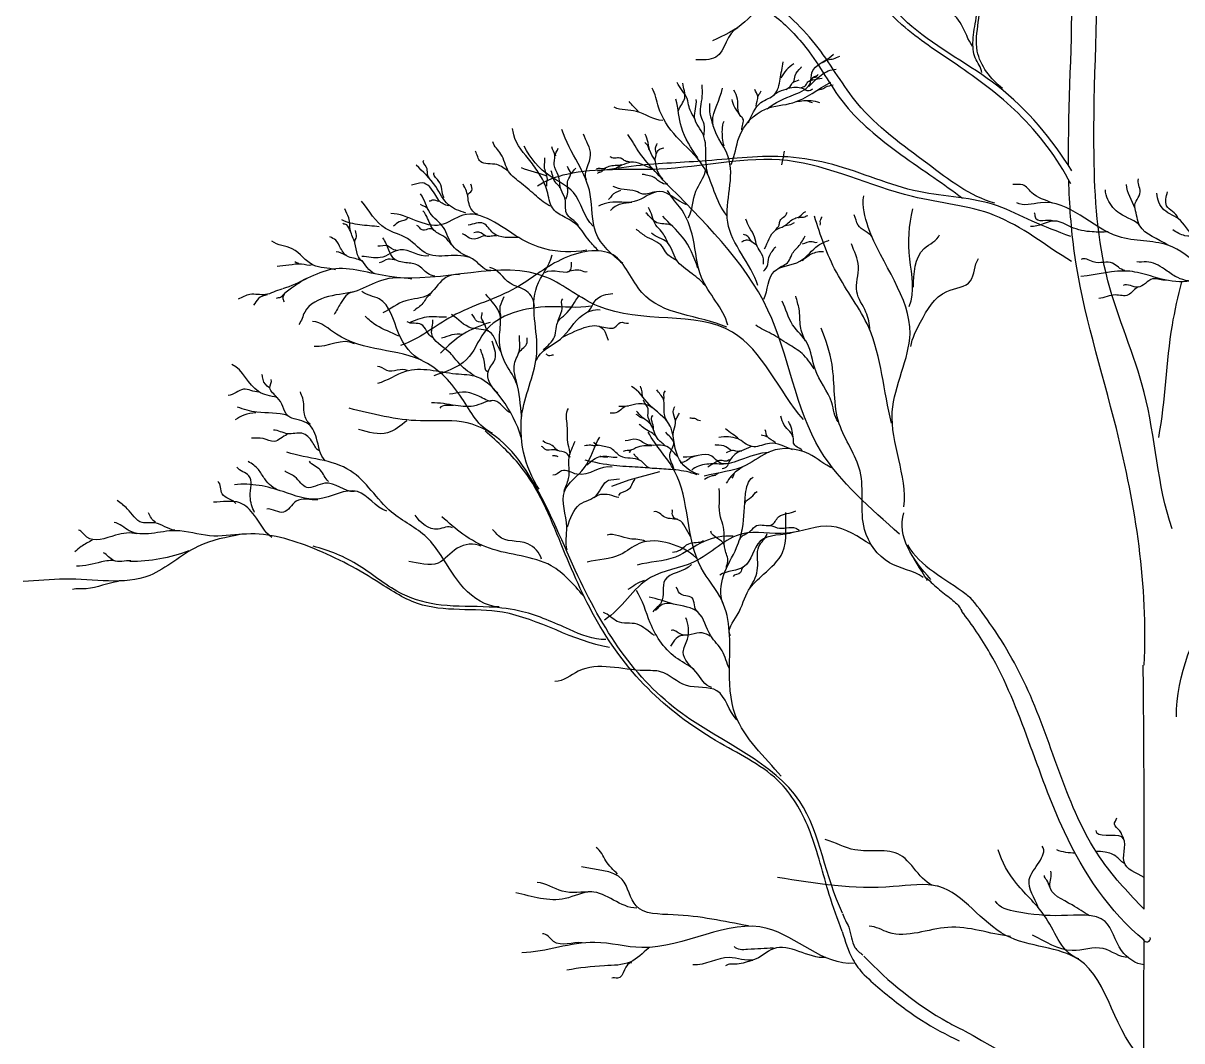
# Model space of a CAD drawing. Header units: millimetres. Extents: x 61831 to 121408, y 302 to 24841.
# Drawn here: x 84254 to 85901, y 16742 to 18189 of the extents above; entities that cross this region are included whole.
import ezdxf

# ---------------------------------------------------------------- set-up
doc = ezdxf.new("R2010")
doc.units = ezdxf.units.MM

# ---------------------------------------------------------------- blocks, each defined once
blk = doc.blocks.new('A$C402D241F')
at = {"color": 72}
for points in [[(1226.7, 4087.5), (1230.6, 4085.4), (1234, 4084.5)], [(979.8, 4027.2), (971.8, 4039.2)], [(963.7, 3996.1), (955.1, 3990.8), (949.2, 3989.6)], [(1193.8, 3909), (1203.6, 3910.9), (1208.8, 3914)], [(1017, 3559.1), (973.6, 3547.2), (948.7, 3538.6)], [(1123.3, 3557.3), (1121.9, 3553.1), (1120, 3550.1)]]:
    blk.add_lwpolyline(points, dxfattribs=at)
for centre, radius, start, end in [((1236.4, 4094.8), 53, 122.3357, 151.9385), ((1161.8, 4079.5), 73.9, 177.3245, 200.4905), ((1111.2, 3556.1), 53, 70.9226, 100.5254), ((263.1, 3677.5), 245.4, 270.105, 290.2556), ((1710, 2895.8), 5.16, 197.6382, 14.2584)]:
    blk.add_arc(centre, radius, start, end, dxfattribs=at)
at = {"color": 46}
for points, knots in [([(1746, 3478.2), (1724.7, 3540.7), (1720.9, 3665.3), (1643.3, 3832.3), (1629, 4054.5), (1651.9, 4348.9), (1609.2, 4621.8), (1570.9, 4824), (1556.8, 4903.5), (1536.9, 4938.1)], [0, 0, 0, 0, 0.0923019, 0.1699368, 0.2535162, 0.3993373, 0.5834003, 0.6340824, 0.690575, 0.690575, 0.690575, 0.690575]), ([(1598.8, 3994.7), (1597.9, 4082.2), (1619.2, 4355.6), (1555.5, 4646.1), (1518.7, 4852.7), (1510.7, 4877.4)], [0.3359215, 0.3359215, 0.3359215, 0.3359215, 0.4583977, 0.7136911, 0.7499667, 0.7499667, 0.7499667, 0.7499667]), ([(1123.5, 4262.2), (1127.1, 4254.7), (1145.5, 4233.1), (1187.5, 4205.6), (1237.7, 4152.1), (1269.8, 4089.8), (1330.8, 4029.8), (1389.9, 3990.3), (1434.6, 3958.6), (1448, 3948.7)], [0, 0, 0, 0, 0.0117125, 0.0387017, 0.0701147, 0.1129525, 0.1354798, 0.1888359, 0.2120952, 0.2120952, 0.2120952, 0.2120952]), ([(1706.4, 3284.1), (1712, 3397), (1681.1, 3596.1), (1608.2, 3820), (1600.1, 3939.5), (1599.2, 3974.4)], [0, 0, 0, 0, 0.1579632, 0.2774984, 0.3264432, 0.3264432, 0.3264432, 0.3264432]), ([(1752.2, 3210.7), (1752.2, 3270.4), (1801, 3385.5), (1924.3, 3528), (1964.9, 3790.2), (2237.2, 3746.9), (2419.4, 3890.3), (2609.5, 3882.5), (2729.4, 3897), (2791, 3902.1)], [0, 0, 0, 0, 0.0833927, 0.1627463, 0.271602, 0.3834397, 0.4705977, 0.5850948, 0.6374995, 0.6374995, 0.6374995, 0.6374995]), ([(1727.1, 3608.1), (1736.8, 3660.8), (1738, 3736.4), (1754.6, 3809.1), (1759.8, 3829.6)], [0, 0, 0, 0, 0.0749171, 0.1044826, 0.1044826, 0.1044826, 0.1044826]), ([(1706.3, 2937.2), (1685.4, 2958.8), (1604.8, 3044.1), (1570.5, 3201.8), (1501.1, 3326.6), (1467.1, 3371.1), (1458.9, 3380.7)], [0.0010354, 0.0010354, 0.0010354, 0.0010354, 0.0429396, 0.1628002, 0.2176836, 0.2414118, 0.2414118, 0.2414118, 0.2414118]), ([(1706.2, 2893.3), (1656.8, 2933.4), (1567.9, 3068.7), (1526.4, 3247.1), (1461.7, 3341.8), (1446.9, 3360.8)], [0.0045673, 0.0045673, 0.0045673, 0.0045673, 0.0935573, 0.2217445, 0.2554939, 0.2554939, 0.2554939, 0.2554939]), ([(1277.2, 2931.3), (1279, 2924.3), (1289.9, 2910.3), (1289.8, 2885), (1302, 2875.3), (1306.4, 2872.1)], [0, 0, 0, 0, 0.01012219, 0.02407821, 0.03147399, 0.03147399, 0.03147399, 0.03147399]), ([(1276.6, 2905.7), (1281.2, 2892.2), (1287.8, 2869.1), (1301.8, 2850.7), (1308, 2843.9)], [0, 0, 0, 0, 0.01990872, 0.03273932, 0.03273932, 0.03273932, 0.03273932]), ([(1698.6, 1915.1), (1700.5, 1978.4), (1706, 2218.6), (1704.9, 2543.8), (1706, 2805.8), (1706.2, 2890.9)], [0.8937102, 0.8937102, 0.8937102, 0.8937102, 0.9822107, 1.2295311, 1.3483951, 1.3483951, 1.3483951, 1.3483951]), ([(1307.5, 2870.5), (1342.7, 2834), (1389.6, 2795.4), (1442.4, 2768.3), (1450.2, 2764.5)], [0, 0, 0, 0, 0.07090618, 0.08302163, 0.08302163, 0.08302163, 0.08302163]), ([(1308.3, 2843.9), (1316.5, 2835.9), (1342.5, 2813.1), (1386.3, 2779.5), (1424.8, 2758.7), (1443.4, 2750.2)], [0, 0, 0, 0, 0.0160255, 0.04837138, 0.07692471, 0.07692471, 0.07692471, 0.07692471]), ([(1451, 2764.4), (1514.4, 2727.5), (1611.1, 2680.6), (1666.4, 2581.2), (1698.8, 2558.2), (1705.4, 2553)], [0, 0, 0, 0, 0.0995077, 0.1425416, 0.1541667, 0.1541667, 0.1541667, 0.1541667])]:
    blk.add_open_spline(points, degree=3, knots=knots, dxfattribs=at)
at = {"color": 72}
for points, start_tangent, end_tangent in [([(1505, 4104.3), (1469, 4157.8), (1470.6, 4239.1), (1430.3, 4303), (1394.2, 4420.6), (1366.8, 4477.2)], (-0.776758, 0.629799), (0.951289, 0.308301)), ([(1475.6, 4127.1), (1466.2, 4147.9), (1463, 4172.9), (1467.4, 4204.6), (1468, 4239.7), (1445.2, 4275.8), (1424.2, 4307), (1414, 4360.5)], (-0.154232, 0.988035), (-0.275733, 0.961234)), ([(1462.3, 4164.9), (1446.5, 4195.1), (1425.9, 4219), (1394.5, 4247.8), (1361, 4297.7), (1330.3, 4311.9)], (-0.609061, 0.793124), (-0.693598, 0.720362)), ([(1238.8, 4247.5), (1171, 4229.7), (1138.5, 4199.1), (1092.3, 4172.4)], (-0.955245, -0.295816), (-0.910261, -0.414036)), ([(1128.6, 4190.8), (1097, 4149), (1068.5, 4145.4)], (-0.925526, -0.378684), (-0.999936, 0.011329)), ([(1170.1, 4075.5), (1208.6, 4095.9), (1231.7, 4112.9), (1233.6, 4126.9), (1264.3, 4153.5)], (0.773039, 0.634358), (0.631365, 0.775486)), ([(1143.4, 4055.7), (1161.3, 4084.6), (1180.6, 4096.2), (1188.7, 4117.9), (1193.1, 4142.2)], (0.435888, 0.900001), (0.212543, 0.977152)), ([(1248.7, 4141.5), (1256.4, 4145.5), (1264.4, 4146.7), (1273.5, 4150.3)], (0.899583, 0.436751), (0.950951, 0.309342)), ([(1207.4, 4113.8), (1209.9, 4123), (1218.1, 4134), (1219.3, 4135.3)], (0.563637, 0.826022), (0.651405, 0.75873)), ([(1229.3, 4107.3), (1246.8, 4123.5), (1268.1, 4131.8)], (0.706321, 0.707891), (0.999503, -0.031522)), ([(1230.1, 4115.4), (1233.9, 4117.6), (1235.5, 4120.3), (1240.2, 4122.6), (1242.9, 4124.2)], (0.8987, 0.438565), (0.808129, 0.589005)), ([(1236.6, 4120.8), (1239, 4120.7), (1241.2, 4121.6)], (0.991804, 0.127771), (0.971245, 0.238084)), ([(1112.9, 3923.9), (1079.3, 3993.8), (1041.3, 4035.8), (1015.6, 4077.9), (1006.4, 4105.1)], (-0.641201, 0.767373), (-0.52074, 0.853715)), ([(1066.9, 4061.7), (1059.1, 4078.2), (1056.4, 4090.1), (1049.3, 4101.7), (1042.1, 4113.2)], (-0.45346, 0.891277), (-0.417959, 0.908466)), ([(1044.2, 4073), (1052.9, 4090.7), (1050.4, 4111.9)], (0.227401, 0.973801), (-0.051839, 0.998655)), ([(1080.1, 4036.2), (1080.4, 4053.9), (1076.2, 4064.7), (1077.9, 4093.4), (1077.5, 4109.5)], (0.08386, 0.996478), (-0.062725, 0.998031)), ([(1156.9, 3824.2), (1114.1, 3914.2), (1114.3, 4008.6), (1092.7, 4057.3), (1106.4, 4104.8)], (-0.296083, 0.955162), (0.163135, 0.986604)), ([(1118.9, 3996.6), (1130.3, 4035.5), (1167.9, 4075.3), (1206.6, 4084.2), (1260.8, 4113.3)], (0.416409, 0.909177), (0.894221, 0.447625)), ([(1179.7, 4094.6), (1202.7, 4107.5), (1206.5, 4112.9), (1215.7, 4116.6)], (0.458682, 0.8886), (0.945241, 0.326373)), ([(1197.3, 4103.3), (1208, 4106.2), (1218.2, 4105.6), (1221.4, 4104.3), (1228.4, 4101.5), (1234.9, 4103.8)], (0.731171, 0.682195), (0.900531, 0.434791)), ([(1218.9, 4106.1), (1224, 4108.1), (1228.2, 4113.8), (1235.1, 4116.8), (1248.4, 4119.3)], (0.910275, 0.414004), (0.986534, 0.163559)), ([(1243.3, 4102.8), (1248.8, 4103.8), (1253.5, 4106.7), (1263.9, 4109.6)], (0.918796, 0.394733), (0.966665, 0.256043)), ([(1071.5, 4006.1), (1048.3, 4049.3), (1040.4, 4089.2)], (-0.580278, 0.814418), (-0.251012, 0.967984)), ([(1085.9, 3981.8), (1082.8, 4007.9), (1079.5, 4037.9), (1067, 4063), (1069.3, 4088.7)], (-0.237591, 0.971365), (-0.146347, 0.989233)), ([(1130.3, 4068.6), (1124, 4077.7), (1120.2, 4088.8)], (-0.492736, 0.870179), (-0.292477, 0.956272)), ([(1134, 4045.6), (1135.7, 4061.5), (1131.8, 4066), (1127.9, 4089.3), (1122.9, 4102)], (-0.016993, 0.999856), (-0.467167, 0.884169)), ([(1154.4, 4079.4), (1156.8, 4093.5), (1152.6, 4102.9)], (0.00319, 0.999995), (-0.343123, 0.93929)), ([(1157.7, 4093.8), (1161.7, 4101.2)], (0.072661, 0.997357), (0.205394, 0.978679)), ([(1021.6, 4058.8), (984.2, 4071.8), (952.5, 4077.8)], (-0.998774, 0.049505), (-0.89305, 0.449957)), ([(987.3, 4071.5), (973.9, 4086.2)], (-0.678131, 0.734941), (-0.57088, 0.821033)), ([(1108.9, 4022.7), (1106.4, 4045.9), (1108.8, 4057.9)], (-0.303481, 0.952837), (0.507391, 0.861716)), ([(930.1, 3873.6), (917, 3888.1), (900.2, 3909.9), (880.4, 3922.4), (864.8, 3934.6), (857.4, 3958.7), (847.5, 3980.6), (834.5, 3999.8), (809.7, 4038.8), (807.7, 4047.5)], (-0.661723, 0.749748), (-0.365373, 0.930861)), ([(965, 3855.8), (926.5, 3899.5), (918.5, 3953.9), (901.2, 3997.9), (878.2, 4046.3)], (-0.797917, 0.602767), (-0.285279, 0.958445)), ([(913.1, 3974.4), (919.1, 4010.2), (908.9, 4039.7)], (-0.420294, 0.907388), (-0.303048, 0.952975)), ([(1021.9, 3976.1), (1013.7, 3988.4), (1011.1, 4000.7), (1004.6, 4012.9), (1000.8, 4027.6), (996.6, 4039.6)], (-0.800625, 0.599166), (-0.441407, 0.897307)), ([(862.5, 3937), (842, 3951.3), (820.7, 3969.4), (802.4, 3986.6), (791.4, 4011.3), (779.9, 4028.5)], (-0.924546, 0.381071), (-0.29557, 0.955321)), ([(922.8, 3908.8), (894.7, 3956.6), (861.5, 3979.6), (824.6, 4022.6)], (-0.756093, 0.654464), (-0.462235, 0.886757)), ([(901.6, 3909.8), (884.6, 3927.4), (882.9, 3947.1), (877.1, 3960.3), (873, 3981.1), (867.2, 3995.7), (868.1, 4009), (863.9, 4021.5)], (-0.550275, 0.834984), (-0.285141, 0.958486)), ([(1358.2, 3470.5), (1246, 3589.8), (1171.3, 3789.3), (1022.4, 3974.2), (980.1, 4026.6)], (-0.737015, 0.675876), (-0.493181, 0.869927)), ([(1002.7, 4017.2), (1000.1, 4023.7), (996.3, 4027.8)], (-0.631076, 0.775721), (-0.484711, 0.874674)), ([(1011.5, 4000.4), (1012.4, 4010.2), (1011.3, 4020), (1013.9, 4026.1)], (-0.618353, 0.7859), (0.43824, 0.898858)), ([(801.6, 3986.9), (785.8, 3996.2), (762.4, 4000.6), (755.2, 4015.4)], (-0.830598, 0.556873), (-0.490536, 0.871421)), ([(856.6, 3965.8), (857.5, 3975.7), (853.4, 3993), (853.7, 4006)], (-0.073136, 0.997322), (-0.263009, 0.964793)), ([(869.5, 4008.9), (872.8, 4019.6)], (-0.658412, 0.752657), (0.024069, 0.99971)), ([(975.5, 3999.9), (968, 4001.4), (963.4, 4004.6), (957.3, 4005.8), (949.2, 4005.9), (946.7, 4007.2)], (-0.976071, 0.217453), (-0.990006, 0.141029)), ([(1012.4, 4011.3), (1016.4, 4017.6), (1023.3, 4020)], (0.31747, 0.948268), (0.966374, 0.257142)), ([(1190.9, 3995.7), (1194.6, 4015.3)], (0.191635, 0.981466), (0.055161, 0.998477)), ([(689.2, 3978), (685.6, 3992.3), (681.6, 4002.4)], (-0.813787, 0.581163), (0.786657, 0.61739)), ([(857.6, 3979.4), (820.7, 3991.7)], (-0.914093, 0.405505), (-0.903123, 0.429383)), ([(884.3, 3947), (886.6, 3956.7), (886.7, 3973.6), (890.8, 3984), (886.3, 3993.8)], (0.16605, 0.986117), (-0.19031, 0.981724)), ([(891.8, 3983.1), (898.2, 3991)], (0.497394, 0.867525), (0.805766, 0.592233)), ([(1006.1, 3990.8), (976.2, 3999.5), (963.1, 3995.6), (945, 3993.4), (938.1, 3990.7), (926.8, 3990)], (-0.957761, 0.287566), (-0.935804, -0.352521)), ([(940.5, 3990.6), (934.5, 3986), (928.7, 3983.7)], (-0.999932, 0.011641), (-0.679195, -0.733958)), ([(710.6, 3949), (702.4, 3973.5), (696.5, 3984.9)], (-0.467617, 0.883931), (0.593275, 0.805)), ([(875.3, 3963), (870, 3969.8), (863.1, 3987.3)], (-0.132686, 0.991158), (-0.351755, 0.936092)), ([(1028.7, 3968.5), (1017.5, 3971.6), (1006.7, 3979.3), (998.1, 3981.2), (992.3, 3982)], (-0.995012, -0.099757), (-0.971071, -0.23879)), ([(1057.6, 3920.4), (1068.7, 3958.4), (1082.2, 3987.7)], (0.539801, 0.841793), (0.152413, 0.988317)), ([(1693, 3935.9), (1700.7, 3957.4), (1698.4, 3975.9)], (-0.131505, 0.991316), (0.41395, 0.910299)), ([(717.2, 3937.8), (703.2, 3945.4), (697.4, 3954.7), (679.6, 3970.3), (664.2, 3967.2)], (-0.995861, 0.090894), (-0.993226, -0.116199)), ([(758.3, 3925.6), (747, 3937.9), (742.4, 3958.6), (737.8, 3968.5)], (-0.986208, 0.165509), (-0.365373, 0.930861)), ([(744.3, 3952.1), (750.1, 3959.4), (748.8, 3968.4)], (0.044026, 0.99903), (-0.297955, 0.95458)), ([(1055.4, 3938.9), (1017.3, 3958), (981, 3943.7), (946.3, 3942.5), (930.2, 3937.3)], (-0.925379, 0.379044), (-0.919479, -0.393138)), ([(961.3, 3959.6), (949.2, 3952.4), (944.7, 3946.8)], (-0.83407, -0.551659), (-0.909248, -0.416255)), ([(1011.3, 3957.1), (993.2, 3954.3), (982.9, 3958.4), (966.7, 3960.7), (951, 3965.1)], (-0.998964, -0.04551), (-0.933471, 0.358653)), ([(1114.3, 3767.7), (1076.9, 3835.7), (1064.8, 3891), (1045.5, 3936.4), (1028.6, 3959.6)], (-0.252253, 0.967661), (-0.392504, 0.91975)), ([(1576.2, 3941.3), (1546.2, 3956.7), (1533.9, 3967.4), (1519.3, 3968.2)], (-0.911441, 0.411432), (-0.982887, 0.184207)), ([(1701.5, 3907.5), (1671.5, 3926.7), (1654.6, 3946.7), (1651.5, 3960.5)], (-0.569384, 0.822072), (0.114675, 0.993403)), ([(1739.8, 3881.8), (1700.1, 3909.4), (1693.3, 3933.9), (1681, 3967.9)], (-0.830069, 0.557661), (-0.034477, 0.999405)), ([(1822.9, 3879.2), (1801.9, 3897), (1781.6, 3893.8), (1758, 3916.7), (1734.5, 3932), (1724.3, 3955.5)], (-0.791589, 0.611054), (-0.041665, 0.999132)), ([(1754.2, 3920.5), (1738.3, 3937.7), (1739.6, 3957.4)], (-0.279827, 0.96005), (0.307945, 0.951404)), ([(777.1, 3845.7), (754.8, 3859.6), (686.8, 3869.4), (658.6, 3891), (627.3, 3905.3), (593.3, 3944.3)], (-0.981258, -0.192699), (-0.634306, 0.773082)), ([(747.9, 3864.2), (722.9, 3880.7), (709.6, 3907), (690.8, 3927.3), (677.1, 3954.5)], (-0.934784, 0.355218), (-0.611487, 0.791255)), ([(688.9, 3931.2), (677.2, 3939.6)], (-0.325266, 0.945623), (-0.834759, 0.550615)), ([(703.1, 3943.9), (695.1, 3945.8), (689.2, 3944.2)], (-0.999547, 0.030084), (-0.999376, 0.035326)), ([(977.7, 3942.4), (961.8, 3940.1), (947.1, 3930.9)], (-0.992785, -0.119908), (-0.635843, -0.771818)), ([(1364.7, 3509.4), (1348.1, 3644.5), (1373.3, 3756), (1314, 3907.1), (1307.4, 3951.7)], (0.114288, 0.993448), (0.140104, 0.990137)), ([(1952.2, 3662.2), (1908.8, 3758.7), (1831.5, 3807), (1739.8, 3881.8), (1669.9, 3893.8), (1558.8, 3942.1), (1525.1, 3942.1)], (-0.351262, 0.936277), (-0.840407, 0.541956)), ([(594.9, 3858.9), (587.6, 3868.1), (583.9, 3884.8), (577.4, 3902.4), (575.1, 3920.4), (569.7, 3933.2)], (-0.947822, 0.318799), (-0.330616, 0.943765)), ([(913.6, 3874.4), (853.9, 3876.4), (816.8, 3892.6), (737.5, 3924.3), (705.5, 3910.4), (634.9, 3926.8)], (-0.983522, -0.180786), (-0.999609, 0.02796)), ([(721, 3882.8), (711.9, 3892.9), (698.4, 3900.9), (687.2, 3919.7), (680.5, 3930.3)], (-0.72397, 0.689832), (-0.739915, 0.672701)), ([(1032.9, 3910.2), (1013.4, 3913.5), (997.6, 3927.8)], (-0.924788, 0.380483), (-0.782834, 0.62223)), ([(1028.9, 3885.2), (1020, 3901.1), (1011.8, 3910.3), (1006.6, 3922.8), (1001.3, 3935.3)], (-0.462157, 0.886798), (-0.49677, 0.867883)), ([(1071.5, 3849.2), (1049.8, 3893.1), (1021.9, 3922.8)], (-0.325934, 0.945392), (-0.642185, 0.76655)), ([(1166.3, 3876.3), (1182.2, 3903), (1194.5, 3909.1), (1209.3, 3919.7), (1216.1, 3922.4), (1224.9, 3929.6)], (0.506435, 0.862278), (0.925742, 0.378156)), ([(1182.5, 3903.7), (1187, 3909.9), (1188.2, 3915.4), (1191.8, 3920.4), (1197.7, 3926.1), (1198.6, 3928.7)], (0.567548, 0.82334), (0.629748, 0.7768)), ([(1214.5, 3920.7), (1222, 3921.4), (1227.8, 3923.7)], (0.725037, 0.68871), (0.997109, -0.07599)), ([(1347, 3628.5), (1314.5, 3764.5), (1268.6, 3843.3), (1237.4, 3922.9)], (-0.248349, 0.968671), (-0.291856, 0.956462)), ([(1245.7, 3910.1), (1245.8, 3917.1), (1248.1, 3922.2)], (0.327402, 0.944885), (0.156007, 0.987756)), ([(1319.5, 3893.3), (1299.5, 3910), (1293.7, 3924.9)], (-0.580411, 0.814324), (-0.475687, 0.879615)), ([(1372.2, 3794.5), (1373.1, 3861.9), (1377.4, 3933.2)], (0.384468, 0.923138), (0.25341, 0.967359)), ([(1577.7, 3916), (1551.6, 3921.3), (1550, 3927.5)], (-0.92103, 0.389492), (-0.920645, 0.3904)), ([(618.4, 3907.7), (590.6, 3910.7), (565.2, 3917.5)], (-0.991174, 0.132565), (-0.909054, 0.416678)), ([(577.7, 3901.7), (572.2, 3910.4), (566.7, 3912.3)], (-0.627486, 0.778628), (-0.866697, 0.498835)), ([(658.5, 3919.6), (646.6, 3914.9), (638.7, 3908.8)], (-0.539537, -0.841962), (-0.887688, -0.460446)), ([(694.2, 3904), (679.4, 3903.3), (671.8, 3909.8)], (-0.737553, 0.675289), (-0.954149, 0.299332)), ([(816.4, 3892.8), (780.5, 3898.8), (766.7, 3912.7), (745.1, 3910.1)], (-0.999939, -0.011037), (-0.979929, -0.199346)), ([(1164.7, 3854.7), (1162.3, 3869.4), (1155.8, 3880.2), (1152.3, 3893.5), (1145.1, 3906.8), (1140, 3918.5)], (0.179295, 0.983795), (-0.286816, 0.957986)), ([(1655.3, 3900.6), (1632.3, 3900.6), (1602.3, 3907.5), (1580, 3916), (1544.6, 3908.3)], (-0.999237, -0.03906), (-0.992802, 0.119764)), ([(612.4, 3840.8), (601.3, 3849.7), (593, 3859.4), (574.7, 3865.1), (563.5, 3877.2), (556.6, 3888.6), (548.1, 3893.7)], (-0.899024, 0.4379), (-0.843707, 0.536804)), ([(583.5, 3884.7), (586, 3893.7), (584.6, 3902.4)], (-0.179406, 0.983775), (-0.068332, 0.997663)), ([(697.7, 3837.6), (687.3, 3841.5), (673.6, 3852.8), (656.3, 3856.7), (638.9, 3862.9), (632, 3874.6), (623.3, 3892.1)], (-0.988798, 0.149262), (-0.624171, 0.781288)), ([(769.8, 3895), (761.3, 3892.6), (746.6, 3891.5), (737, 3897.7)], (-0.960196, 0.279326), (-0.942664, 0.333745)), ([(785.2, 3894.4), (770, 3894.5), (760.2, 3900.2), (753, 3899.2)], (-0.958101, 0.28643), (-0.984421, -0.175827)), ([(1041.9, 3859.7), (1027.4, 3869.7), (1021.1, 3879.4), (996.7, 3894.6), (983.8, 3904.4)], (-0.859877, 0.510501), (-0.776003, 0.630729)), ([(1082.9, 3823.4), (1063.4, 3841.1), (1040.9, 3861.2), (1027.7, 3885.9), (1005.5, 3898.9)], (-0.652732, 0.757589), (-0.720273, 0.693691)), ([(1147.6, 3887), (1140.5, 3888.9), (1133.8, 3886)], (-0.877741, 0.479135), (-0.88327, -0.468864)), ([(1155.8, 3879.6), (1148.5, 3886.2), (1142.6, 3894.2), (1136.5, 3896.8)], (-0.081332, 0.996687), (-0.932656, 0.360766)), ([(1185.3, 3848), (1200.5, 3858.3), (1205.3, 3868.3), (1215.6, 3881.1), (1224.1, 3894.9)], (0.763202, 0.64616), (0.440275, 0.897863)), ([(1378.3, 3821.9), (1393.5, 3877), (1415.3, 3896.5)], (0.019094, 0.999818), (0.365291, 0.930893)), ([(1779.7, 3893.2), (1764.4, 3895.1), (1747.2, 3903.3)], (-0.964794, 0.263007), (-0.842381, 0.538882)), ([(556.1, 3846.8), (524.5, 3853.2), (494.7, 3876.6), (465.7, 3887.4)], (-0.962175, 0.272432), (-0.775967, 0.630774)), ([(689, 3866.4), (648.1, 3875), (619.9, 3863.9), (593.6, 3865.4)], (-0.982519, -0.186163), (-0.999128, -0.041742)), ([(642.3, 3874.7), (630, 3880.7), (616.4, 3880.3)], (-0.988358, -0.152147), (-0.99719, 0.074913)), ([(1113, 3765), (991.9, 3814.3), (951, 3867.7), (876.7, 3860.9), (812.9, 3821), (722, 3780.4), (648.8, 3739.2)], (-0.916749, 0.399465), (-0.952133, -0.305685)), ([(1164.8, 3844.5), (1171, 3854.4), (1173.7, 3867.4), (1178.6, 3874.7), (1182.4, 3879.2)], (0.797206, 0.603708), (0.874231, 0.485511)), ([(1165.4, 3804.7), (1180.4, 3844.6), (1216.7, 3858.8), (1243, 3881.6), (1258.3, 3888.7)], (0.420473, 0.907305), (0.941405, 0.337279)), ([(1220, 3860.1), (1233.2, 3869.2), (1250.3, 3872.5)], (0.809281, 0.587422), (0.991085, -0.133231)), ([(1220.3, 3883.8), (1234, 3886.8), (1241.2, 3885.8)], (0.986629, 0.162985), (0.94963, 0.313374)), ([(1316.1, 3761.1), (1310.7, 3786.6), (1297.5, 3815.5), (1300, 3851.5), (1290.1, 3883.6)], (-0.017584, 0.999845), (-0.332527, 0.943094)), ([(1221.7, 3633.7), (1120.8, 3758), (930, 3794.8), (856.9, 3835.6), (632.8, 3837), (551.7, 3847.4), (480.6, 3819.5)], (-0.655567, 0.755137), (-0.960341, -0.27883)), ([(504, 3855.5), (498.4, 3857.9)], (-0.929618, 0.368525), (-0.649379, 0.760465)), ([(570.8, 3866.8), (557.3, 3872.4)], (-0.84422, 0.535996), (-0.991185, 0.132484)), ([(642.6, 3860.2), (631, 3861.7), (618.1, 3856.6)], (-0.98946, 0.144807), (-0.997766, -0.06681)), ([(846, 3534.6), (821.9, 3644.4), (842.5, 3728.3), (842.7, 3823), (864.5, 3867.8)], (-0.55882, 0.829289), (0.257308, 0.966329)), ([(854.1, 3842.6), (890.9, 3846.9), (891.9, 3857.4)], (0.754402, 0.656412), (0.129295, 0.991606)), ([(1374.4, 3737.5), (1388.3, 3772.1), (1425.9, 3815.9), (1459.5, 3830.8), (1470.9, 3862.7)], (0.162834, 0.986654), (0.617526, 0.78655)), ([(1678.8, 3845.7), (1661.5, 3856), (1633.6, 3857.9), (1616.8, 3861.1)], (-0.990123, 0.140204), (-0.779224, -0.626745)), ([(1780.9, 3830.4), (1750.6, 3837.3), (1735.2, 3847.6), (1709.6, 3857.9), (1696, 3857.9)], (-0.995446, -0.095329), (-0.972674, 0.232176)), ([(523, 3853.6), (507.9, 3854.7), (490, 3853), (473, 3851.3)], (-0.933907, -0.357516), (-0.986288, -0.165036)), ([(732.7, 3839.3), (710.7, 3833.9), (688, 3810.7), (656, 3802.6), (623.3, 3785.3)], (-0.975307, 0.220854), (-0.894973, -0.446121)), ([(839.1, 3794.5), (827.8, 3816.4), (804.5, 3827.4), (775.5, 3849.8)], (0.014017, 0.999902), (-0.986972, 0.160891)), ([(884.9, 3843.2), (904.7, 3846), (913.9, 3844.4)], (0.926619, 0.376002), (0.899723, 0.436461)), ([(1827.1, 3809.8), (1795.7, 3828), (1756.8, 3829.6), (1715.5, 3837.9), (1685.8, 3844.5), (1616.4, 3837.1)], (-0.984441, 0.175714), (-0.997202, -0.074758)), ([(515.1, 3834.3), (493.7, 3820.3), (481.5, 3807.6), (483.1, 3801.3)], (-0.906944, -0.421251), (0.683503, -0.729948)), ([(664.8, 3833.2), (621.6, 3831.6), (586.9, 3816.9), (546.4, 3808.6), (512.4, 3786.5), (503.9, 3769)], (-0.98009, 0.198556), (-0.658337, -0.752723)), ([(1738, 3831.8), (1718.4, 3833.6), (1697.4, 3822), (1676.5, 3824.3)], (-0.996481, -0.083825), (-0.868962, -0.494878)), ([(479.8, 3819), (456.4, 3811.3), (434.5, 3811.5), (417.7, 3804.9)], (-0.976422, -0.21587), (-0.919081, -0.39407)), ([(458.8, 3811.2), (446.6, 3805.6), (439.6, 3796.3)], (-0.947385, -0.320096), (-0.649706, -0.760186)), ([(483.8, 3812.7), (478, 3807.2), (471.7, 3805.6)], (-0.94155, -0.336874), (-0.783965, -0.620805)), ([(581.2, 3814.7), (563.4, 3798.9), (554.2, 3783.3)], (-0.999724, -0.023511), (-0.557647, -0.830078)), ([(679.6, 3717.5), (645.8, 3756.7), (618.2, 3805.4), (593.5, 3815.6)], (-0.910764, 0.412927), (-0.788011, 0.615661)), ([(691.2, 3810.9), (680.5, 3799), (667.1, 3788.2)], (-0.96889, -0.247494), (-0.81058, -0.585627)), ([(821.1, 3637.8), (812.9, 3687.5), (797.1, 3715.5), (789.6, 3754.3), (790.2, 3781.9), (770, 3811.9)], (-0.160988, 0.986956), (-0.639702, 0.768623)), ([(791.5, 3777.9), (790.6, 3795), (796.2, 3808.6)], (-0.022162, 0.999754), (0.358076, 0.933693)), ([(852, 3732.5), (867.6, 3751.1), (873.4, 3773.9), (882.8, 3782.9), (903.2, 3810.6)], (0.670073, 0.742295), (0.62362, 0.781728)), ([(913.1, 3786.1), (922.5, 3798.3), (937.3, 3810.4), (950.5, 3812.7)], (0.976114, 0.217258), (0.993631, 0.112687)), ([(1224.8, 3745.7), (1217.6, 3766.1), (1215.5, 3791.1), (1211, 3809.1)], (-0.525563, 0.850754), (-0.206881, 0.978366)), ([(1698.8, 3822.4), (1683.5, 3810.8), (1665.3, 3810.8), (1641.9, 3805.7)], (-0.966733, -0.255786), (-0.989853, -0.142097)), ([(919.6, 3794.8), (861.1, 3794), (767.5, 3757.3), (742.7, 3719), (696.2, 3695.9)], (-0.986833, -0.16174), (-0.939446, -0.342698)), ([(842.3, 3718), (876, 3748.1), (907.7, 3782.3), (932.6, 3789.9)], (0.307432, 0.95157), (0.990888, -0.134686)), ([(872.6, 3773.2), (878.5, 3794.1), (879.4, 3805.3)], (0.166504, 0.986041), (0.831222, 0.55594)), ([(1271, 3630.2), (1261.9, 3657.6), (1238.2, 3705.1), (1227.1, 3742.1), (1206.4, 3768.4), (1191.5, 3802.1)], (-0.561478, 0.827491), (-0.448423, 0.893821)), ([(646.2, 3752.4), (614.3, 3767.6), (598.5, 3780.5)], (-0.888343, 0.45918), (-0.70417, 0.710031)), ([(714.3, 3779.3), (685.7, 3779.2), (660.4, 3770.9)], (-0.998793, -0.049113), (-0.923557, -0.383461)), ([(753.4, 3696.4), (730.6, 3715.1), (717.7, 3729.6), (693.1, 3755.5), (694.6, 3775.7)], (-0.86723, 0.497908), (-0.080919, 0.996721)), ([(791.6, 3730), (775.2, 3758.6), (749.8, 3763.8), (721.4, 3782.9)], (-0.587064, 0.80954), (-0.826075, 0.56356)), ([(773.9, 3759.3), (767, 3770.6), (757.2, 3773.5), (750.3, 3783.5)], (-0.915797, 0.401642), (-0.740629, 0.671915)), ([(767.1, 3771.9), (763.9, 3777.9), (764.8, 3785.8)], (-0.313563, 0.949568), (-0.277882, 0.960615)), ([(779.7, 3614.1), (735.8, 3664.3), (683.3, 3715.5), (557.5, 3755.1), (523.3, 3773.2)], (-0.920867, 0.389878), (-0.9988, 0.048967)), ([(694, 3750.4), (678.2, 3769), (658.1, 3772.6)], (-0.912267, 0.409597), (-0.853628, 0.520883)), ([(932.2, 3765.3), (953.2, 3764.8), (961.2, 3771.7), (973, 3770.8)], (0.989129, 0.147052), (0.985174, 0.171559)), ([(1237, 3705.7), (1219.8, 3727.4), (1199.9, 3741.1), (1176, 3755.8), (1154, 3767.8)], (-0.545041, 0.83841), (-0.809424, 0.587224)), ([(1392, 3409.2), (1344.1, 3430), (1308.8, 3477.2), (1302.3, 3560), (1272.7, 3627.6), (1262.4, 3712), (1246.7, 3763.8)], (-0.815072, 0.57936), (-0.391577, 0.920145)), ([(583.2, 3741.4), (525.7, 3737.5)], (-0.87679, 0.480873), (-0.995673, 0.092928)), ([(736.7, 3754.7), (707, 3749.4)], (-0.977162, 0.212494), (-0.957589, -0.288137)), ([(787.1, 3671), (773.8, 3702.9), (783.3, 3719.9), (778.9, 3745.3)], (-0.786209, 0.617961), (-0.266928, 0.963717)), ([(814.8, 3684.2), (810.8, 3712.5), (817.9, 3733.3), (817.7, 3753)], (-0.280972, 0.959716), (0.024645, 0.999696)), ([(816.5, 3727.8), (828, 3741), (828.8, 3750.1)], (0.378028, 0.925794), (-0.105797, 0.994388)), ([(772.7, 3700.9), (768, 3715.2), (762.4, 3733.6)], (-0.890138, 0.455691), (-0.315039, 0.949079)), ([(866.1, 3725.4), (859.7, 3724.2), (855.9, 3726.5)], (-0.947543, 0.319627), (-0.947374, 0.320129)), ([(472.8, 3665.3), (446.6, 3673.5), (408.8, 3711.8)], (-0.982042, 0.188663), (-0.922894, 0.385054)), ([(820.2, 3608.3), (792.8, 3662.8), (757.7, 3694.1), (727.4, 3698.4), (655.7, 3702), (615.8, 3685.1)], (-0.274769, 0.96151), (-0.975885, -0.218286)), ([(658.8, 3703.2), (629, 3703.5), (616, 3708.9)], (-0.888079, 0.459691), (-0.994205, -0.107502)), ([(462.3, 3678.9), (453.1, 3690.5), (451.5, 3697.7)], (-0.872767, 0.488137), (-0.526041, 0.850459)), ([(446.9, 3672.6), (425.3, 3676.7), (403.7, 3667.9)], (-0.999894, 0.014548), (-0.997385, -0.072271)), ([(472.7, 3665), (463, 3678.9), (464.5, 3690.8)], (-0.520268, 0.854003), (-0.420739, 0.907182)), ([(1073.3, 3555.6), (1043.1, 3581.1), (1031.1, 3626.2), (1002.4, 3655), (977.1, 3680.8)], (-0.974929, 0.222517), (-0.874521, 0.484988)), ([(993.3, 3666.1), (992.4, 3672.9), (989.8, 3681)], (-0.550071, 0.835118), (-0.303321, 0.952889)), ([(1032.2, 3624.4), (1023.9, 3641), (1022.5, 3662.7), (1013.3, 3676)], (-0.537159, 0.843481), (-0.475633, 0.879644)), ([(541.7, 3575), (529.1, 3607.4), (515, 3629.1), (488.5, 3639.1), (473.1, 3664.8)], (-0.715667, 0.698442), (-0.80809, 0.589059)), ([(520, 3626.9), (512, 3641.4), (509.6, 3664.1), (506.3, 3673.1)], (-0.770822, 0.637051), (-0.197465, 0.98031)), ([(803.7, 3643.5), (782.9, 3660.2), (756.4, 3653.8), (727, 3653.5), (692.7, 3657.4)], (-0.829876, 0.557948), (-0.999537, -0.03044)), ([(777.8, 3659.3), (757.7, 3667.9), (736.6, 3672.5), (718.3, 3669.9)], (-0.984322, 0.176381), (-0.999044, -0.043709)), ([(1004.8, 3626.4), (1000.6, 3640), (1000.8, 3649.1), (994.1, 3661)], (-0.359031, 0.933325), (-0.251279, 0.967915)), ([(1023.4, 3661.5), (1025.5, 3674.6)], (0.165394, 0.986228), (0.870607, 0.491979)), ([(443, 3643.1), (425.7, 3640), (413.6, 3633.2)], (-0.997231, -0.074363), (-0.863935, -0.503603)), ([(488.3, 3639.3), (444.5, 3644.2), (416.7, 3651.5)], (-0.94939, 0.314099), (-0.923413, 0.383808)), ([(724, 3653.6), (704.7, 3650)], (-0.993417, -0.114551), (-0.496451, -0.868065)), ([(890, 3584.3), (887, 3598.1), (885.8, 3624.8), (887.6, 3649.4)], (-0.030446, 0.999536), (0.573131, 0.819464)), ([(973, 3652.9), (955.1, 3643.3), (946.8, 3642.6)], (-0.988206, 0.153132), (-0.983845, -0.179022)), ([(1006.6, 3650.4), (987.2, 3656.1), (971.7, 3652.8), (959.2, 3652.1)], (-0.810329, 0.585975), (-0.999859, -0.016767)), ([(1024.9, 3596.1), (1014, 3606.6), (1004.7, 3626.4), (991.8, 3637.3), (984.3, 3645.8)], (-0.586929, 0.809638), (-0.64064, 0.767842)), ([(1036.7, 3607.6), (1037.3, 3618.5), (1039.6, 3632.1), (1036.4, 3644.9), (1038.9, 3652.2)], (-0.129621, 0.991564), (0.453651, 0.89118)), ([(1040, 3632.1), (1042.6, 3637.6), (1045.3, 3642.8)], (0.188598, 0.982054), (0.44921, 0.893426)), ([(994.3, 3635.1), (988.7, 3637.3), (983.8, 3640.6)], (-0.785991, 0.618238), (-0.996477, -0.083864)), ([(1012.2, 3609.4), (1005.5, 3615.1), (996.1, 3620.3), (988.3, 3626.5)], (-0.578352, 0.815787), (-0.842685, 0.538407)), ([(1008.6, 3618.4), (1008.5, 3623.5), (1005.8, 3633.1), (1008.2, 3639.5)], (-0.067951, 0.997689), (0.996473, -0.083913)), ([(1075.3, 3631.9), (1071, 3632.7), (1068.6, 3634.6), (1063.4, 3635.2), (1060.3, 3635.8)], (-0.994533, 0.104424), (-0.960933, 0.27678)), ([(1219.8, 3589.6), (1207.7, 3600.2), (1207.5, 3606.2), (1194.5, 3625.8), (1189.5, 3638.6)], (-0.667669, 0.744458), (-0.258997, 0.965878)), ([(1206.9, 3609.1), (1205.2, 3620), (1200.5, 3630.8)], (-0.230738, 0.973016), (-0.436091, 0.899902)), ([(487.5, 3612.3), (468.8, 3602.6), (453.4, 3606.6), (436.8, 3607)], (-0.936062, -0.351835), (-0.998851, 0.047921)), ([(533.4, 3589.1), (523.5, 3601.3), (508.4, 3614.1), (488.1, 3613.4), (468, 3618.7)], (-0.922673, 0.385583), (-0.999787, -0.020623)), ([(1190.1, 3126.2), (1125.2, 3212.9), (1116.7, 3285.3), (1106, 3375.7), (1076.3, 3422.9), (1038.4, 3560.4), (1001, 3615.5)], (-0.64331, 0.765606), (-0.474471, 0.880271)), ([(1038.1, 3561.1), (1031.8, 3583.5), (1037.2, 3601.2), (1025.9, 3615.7)], (-0.165289, 0.986245), (-0.57372, 0.819052)), ([(1206, 3590.7), (1173.3, 3599.7), (1151.2, 3595), (1130.5, 3605.5), (1110.8, 3620.3)], (-0.93171, 0.363204), (-0.820476, 0.571681)), ([(1169.5, 3608.9), (1161.6, 3611.6)], (-0.731686, 0.681642), (-0.816275, 0.577663)), ([(1181.8, 3600.5), (1170.4, 3609.2), (1167.2, 3619)], (-0.682558, 0.730831), (-0.387416, 0.921905)), ([(872.8, 3589.1), (867, 3590.7), (853.9, 3591.5), (849.1, 3595.2)], (-0.970224, 0.242211), (-0.999826, 0.018674)), ([(890.5, 3580.1), (884.7, 3585.8), (871.6, 3590), (864.5, 3596.9), (851.1, 3603.3)], (-0.983969, 0.178338), (-0.66446, 0.747323)), ([(885.5, 3448.3), (885.1, 3480.6), (881.8, 3531.4), (910.3, 3565.3), (932.1, 3608.6)], (-0.267422, 0.963579), (0.549291, 0.835631)), ([(881.5, 3531.2), (887.8, 3549.9), (888.6, 3579.8), (896.9, 3603)], (0.177683, 0.984088), (0.339932, 0.94045)), ([(930.2, 3596.9), (924.6, 3596.2), (919.4, 3597.2), (910.2, 3596.2)], (-0.995376, 0.096054), (-0.996477, -0.083864)), ([(1003.5, 3564.5), (989.4, 3575.6), (961.5, 3581.5), (948.7, 3592.3), (931.5, 3596.7), (923.4, 3601.5)], (-0.952025, 0.30602), (-0.451108, 0.892469)), ([(1006.2, 3596.4), (983.5, 3593.3), (977.4, 3590.4), (965.1, 3588.4)], (-0.999453, 0.033075), (-0.906186, -0.422878)), ([(1042.4, 3581.3), (1024.8, 3596.2), (998.8, 3598.3), (984.5, 3605.5), (968.1, 3603.5)], (-0.677819, 0.735228), (-0.999951, 0.009883)), ([(1264.1, 3564), (1229.3, 3584.8), (1174.8, 3588.4), (1140.3, 3568.6), (1080.7, 3553)], (-0.923674, 0.38318), (-0.959954, -0.280159)), ([(1119.6, 3589.7), (1111.5, 3594.8), (1098, 3597.3), (1096.2, 3597.5)], (-0.975029, 0.222079), (-0.993589, 0.113052)), ([(1152.9, 3594.6), (1127.3, 3588.3), (1120.8, 3589.7), (1111.6, 3586.1)], (-0.940663, 0.339342), (-0.914873, -0.403742)), ([(788.9, 3367.4), (738.9, 3394), (706.6, 3440.2), (685.9, 3466.1), (636, 3502), (577.4, 3560.8), (487.2, 3587.1)], (-0.999989, 0.004646), (-0.954421, 0.298462)), ([(913.7, 3569.4), (933.5, 3581.3), (956.9, 3580.1)], (0.751799, 0.659392), (0.99848, 0.055112)), ([(943.4, 3580), (937.8, 3580.3), (932.2, 3581.2)], (-0.987025, 0.160565), (-0.979912, 0.19943)), ([(976.9, 3590.2), (973.5, 3586.8)], (-0.999999, -0.001336), (-0.999349, 0.036067)), ([(987.5, 3576.6), (985.8, 3579), (981.8, 3582.6), (980.5, 3584.6)], (-0.905555, 0.424228), (-0.917287, 0.398228)), ([(1070.5, 3581.9), (1062.1, 3579.6), (1055.4, 3575.1), (1046.3, 3571.5)], (-0.956486, -0.291777), (-0.907473, -0.42011)), ([(1173, 3587), (1130.9, 3575.8), (1102.3, 3572.5), (1091.5, 3581.5), (1050.9, 3580.2)], (-0.998147, -0.060851), (-0.990297, 0.138966)), ([(1116.4, 3576.3), (1111.3, 3574.3), (1104.3, 3575.6), (1097.2, 3573.1), (1085.8, 3565.8)], (-0.948851, -0.315723), (-0.83439, -0.551174)), ([(1134.1, 3588.9), (1124.3, 3583.8), (1117.3, 3576.4), (1115.7, 3573.3), (1112.5, 3566.5), (1106.2, 3563.6)], (-0.999996, 0.002693), (-0.955849, -0.293859)), ([(441, 3501.4), (434.9, 3524.3), (433, 3553.7), (415.9, 3566.1)], (-0.377973, 0.925817), (-0.533745, 0.845646)), ([(476.5, 3532.6), (455.5, 3549.1), (446.5, 3562.7), (432.1, 3573.8)], (-0.93779, 0.347202), (-0.867443, 0.497536)), ([(583.3, 3531.3), (540.9, 3543), (515.4, 3537), (498.4, 3552.1), (483.9, 3560.5)], (-0.995727, -0.092346), (-0.839218, 0.543795)), ([(546.3, 3545.6), (534.6, 3561.9), (519, 3574.3)], (-0.808662, 0.588273), (-0.513902, 0.857849)), ([(949.8, 3565.8), (899.6, 3555.8), (877.7, 3560.6), (865.1, 3554.6)], (-0.962729, 0.270467), (-0.983269, 0.182159)), ([(1070.6, 3555), (1040, 3561.9), (1013.3, 3563.8), (986.6, 3565.7), (952.2, 3568.1), (911.4, 3575.8)], (-0.925186, 0.379513), (-0.974275, 0.225363)), ([(1107.9, 3570.1), (1084.1, 3570), (1062.8, 3561.7)], (-0.999261, 0.038432), (-0.711199, -0.702991)), ([(414.6, 3514.1), (395, 3527.9), (388.7, 3545.4)], (-0.52207, 0.852903), (-0.865474, 0.500955)), ([(629.4, 3503.5), (587.3, 3531.2), (531, 3520.6), (481.8, 3531.1), (412.7, 3540.8)], (-0.963154, 0.268952), (-0.99211, -0.125372)), ([(886.1, 3481), (903.8, 3513.1), (927.6, 3526.2), (944.4, 3547.2), (960, 3549.4)], (0.317309, 0.948322), (0.952462, 0.304657)), ([(981.7, 3548.7), (971.5, 3533.1), (958.9, 3525.5)], (-0.599441, -0.800419), (-0.236984, -0.971513)), ([(1100.7, 3557.3), (1096, 3554.3), (1090.6, 3553.2), (1081, 3548.2)], (-0.941988, -0.335646), (-0.882737, -0.469868)), ([(1107.2, 3372.3), (1108.2, 3411.7), (1126.7, 3451.7), (1135, 3478.8), (1139.5, 3527.9), (1150, 3551.6)], (-0.398397, 0.917213), (0.855814, 0.517283)), ([(924.2, 3522.3), (945.2, 3527), (959.4, 3523.4)], (0.642245, 0.766499), (0.999696, -0.024645)), ([(1112.2, 3422.8), (1114.1, 3431.7), (1110.2, 3448.7), (1108, 3480.7), (1103.7, 3495), (1102, 3535.6)], (0.015427, 0.999881), (-0.104707, 0.994503)), ([(1138.9, 3514.9), (1147.5, 3523.1), (1156, 3531.2)], (0.060796, 0.99815), (0.940918, 0.338634)), ([(327.8, 3476.5), (299.4, 3486.7), (281.2, 3487.2), (260, 3506.8), (245.5, 3518.4)], (-0.998824, 0.04848), (-0.832764, 0.553629)), ([(465.5, 3466.1), (440.9, 3497.4), (420, 3515.3), (382.7, 3516.2)], (-0.810479, 0.585767), (-0.999696, 0.024645)), ([(531, 3519.3), (500.2, 3517.4), (482.4, 3501.8), (458.5, 3506.4)], (-0.999741, -0.022747), (-0.992208, -0.124596)), ([(300.3, 3487.6), (290.2, 3500.8)], (-0.886062, 0.463566), (-0.448442, 0.893812)), ([(722.4, 3479.8), (702.1, 3477.8), (669.7, 3497.6)], (-0.84452, 0.535524), (-0.551066, 0.834462)), ([(1061.1, 3467.4), (1044.4, 3490.6), (1024.7, 3494.8), (1008.9, 3502.6)], (-0.553274, 0.832999), (-0.971756, -0.235987)), ([(1042.6, 3491.9), (1035.3, 3498.3), (1034.8, 3505.1)], (-0.894983, -0.4461), (-0.59281, 0.805342)), ([(1118.2, 3326.2), (1127.6, 3355.4), (1143.8, 3391.1), (1165.1, 3413.6), (1192.1, 3444.6), (1196.8, 3501.3)], (-0.584473, 0.811413), (0.055284, 0.998471)), ([(1131.3, 3463.2), (1146.4, 3475.2), (1155.2, 3482.9), (1176.3, 3483.7), (1186.4, 3495.1), (1210.7, 3503.8)], (0.290628, 0.956836), (0.865974, 0.50009)), ([(424.8, 3470.5), (377.1, 3468.3), (328.7, 3475.6), (262.7, 3475.5), (241.3, 3487.3)], (-0.999509, -0.031328), (-0.989609, 0.143786)), ([(849.3, 3434.9), (829.6, 3456.9), (788, 3468.1), (779.4, 3477.1)], (-0.292417, 0.956291), (-0.837109, 0.547036)), ([(1317.7, 3455.7), (1261.6, 3481.7), (1197.9, 3471.9), (1134.9, 3471.1), (1065.5, 3430.8), (1004.3, 3409), (938.6, 3348.3)], (-0.843348, 0.537368), (-0.841192, -0.540737)), ([(1172.6, 3483.1), (1184.2, 3479.8), (1210.7, 3479.1), (1215.6, 3476.5)], (0.980564, 0.1962), (0.916222, -0.40067)), ([(422.6, 3470.4), (360.5, 3453.2), (291.9, 3412), (171.4, 3406.7), (112, 3403.3)], (-0.98217, -0.187993), (-0.999222, -0.039434)), ([(273.8, 3470.9), (243.4, 3469), (202.6, 3466.6), (190.6, 3476.4)], (-0.956663, 0.291198), (-0.972365, 0.233467)), ([(946.1, 3309.6), (793.6, 3359.5), (672.9, 3372), (614.1, 3404.2), (519.2, 3452.6), (423.6, 3470.4)], (-0.987815, 0.155633), (-0.994971, -0.100168)), ([(1069.5, 3436.7), (1031.7, 3457.3), (988, 3457.3), (961.4, 3441.5), (914.1, 3430.7)], (-0.727234, 0.686389), (-0.965865, -0.259045)), ([(996.8, 3460.3), (975, 3464.1), (942.4, 3469.3)], (-0.873395, 0.487012), (-0.965929, -0.258807)), ([(1121.7, 3467.8), (1080.4, 3460.2), (1039.8, 3438.1), (985.2, 3426.5)], (-0.999346, 0.036149), (-0.959091, -0.283096)), ([(1079.6, 3461), (1058.1, 3456.5), (1046.8, 3448.1), (1035.5, 3444.7)], (-0.836393, -0.54813), (-0.996792, -0.080037)), ([(1108.8, 3455.5), (1099.5, 3464.7), (1089.8, 3474.9)], (-0.250044, 0.968234), (-0.249608, 0.968347)), ([(1208.2, 3473.4), (1160.2, 3460.7), (1137.4, 3424.7), (1102.8, 3412.4)], (-0.948852, -0.315722), (-0.822309, -0.569041)), ([(1146.1, 3395.4), (1156.6, 3422.5), (1158.5, 3453.1), (1169.9, 3471.4)], (0.540444, 0.84138), (0.239214, 0.970967)), ([(940.6, 3320.7), (888.9, 3335), (822.3, 3360.4), (774.8, 3367), (706.6, 3369.8), (651.7, 3385.2), (589.7, 3425.8), (524.3, 3453.4)], (-0.999596, -0.028416), (-0.972827, 0.231532)), ([(763.6, 3453.5), (729.3, 3450.5), (702.2, 3429.6), (660.4, 3431.9)], (-0.901453, 0.432878), (-0.982049, 0.188625)), ([(243.3, 3432.3), (223.3, 3431.1), (187.6, 3425.1)], (-0.968434, 0.249272), (-0.998715, 0.050685)), ([(265, 3432.7), (240.7, 3433.3), (226.2, 3444.1)], (-0.999243, 0.038911), (-0.878249, 0.478203)), ([(1062.5, 3427.3), (1024.4, 3405), (1019.5, 3373.5), (1007.5, 3360.2)], (-0.639007, -0.769201), (-0.607563, -0.794271)), ([(1135.9, 3423.4), (1132.1, 3415.9), (1121.6, 3410.3)], (-0.926456, -0.376404), (-0.297839, -0.954616)), ([(247.7, 3403.2), (201.7, 3393.1), (182.1, 3392.1)], (-0.995913, -0.090315), (-0.968851, -0.247644)), ([(995.1, 3404.5), (971.8, 3391.7)], (-0.972948, -0.231023), (-0.864243, -0.503075)), ([(1070.9, 3360.6), (1063.3, 3379.9), (1045.5, 3386.6), (1040.8, 3395.4)], (-0.818967, 0.573841), (-0.704876, 0.70933)), ([(1396.6, 3408.3), (1415.1, 3391.6), (1434.2, 3376.5), (1446.8, 3361)], (0.766351, -0.642422), (0.359897, -0.932992)), ([(1091.2, 3252.5), (1068.7, 3274.9), (1043, 3293.1), (1003.8, 3344.3), (984.1, 3390.7)], (-0.978775, 0.204939), (-0.557291, 0.830317)), ([(1116.5, 3279), (1106, 3304.7), (1089.9, 3326.1), (1072.1, 3359.3), (1037.1, 3371.3), (1002.1, 3380.8)], (-0.44685, 0.894609), (-0.992144, 0.125102)), ([(1034.6, 3371.4), (1021, 3370.5), (1011.5, 3362)], (-0.964645, 0.263553), (-0.582837, -0.812589)), ([(1009.9, 3326.7), (985.1, 3342.6), (956.8, 3346.5), (937.4, 3359)], (-0.882076, 0.471108), (-0.967351, 0.25344)), ([(1068.7, 3274.9), (1050.9, 3302.7), (1056.8, 3321.1), (1054.3, 3351.8)], (-0.706425, 0.707788), (-0.394813, 0.918762)), ([(1089.2, 3325.5), (1077.6, 3330.1), (1047.2, 3328.4), (1033.7, 3333.6)], (-0.811034, 0.584999), (-0.925921, -0.377717)), ([(1050.9, 3326.4), (1040.8, 3322.3), (1032.5, 3311.4)], (-0.984092, 0.17766), (-0.669369, -0.74293)), ([(1127.2, 3206.7), (1098.7, 3247.9), (1055.2, 3255.5), (1018.5, 3275), (995.5, 3276.6), (901.5, 3275.7), (868.3, 3261.2)], (-0.709002, 0.705207), (-0.999904, 0.013869)), ([(1677.2, 3037.6), (1671.7, 3048.6), (1664, 3058.1), (1667.3, 3067.3)], (-0.538477, 0.84264), (0.210367, 0.977622)), ([(1413.2, 2969.8), (1359.3, 3014.3), (1295, 3021.6), (1252.8, 3036.3)], (-0.998528, 0.054236), (-0.961889, 0.273439)), ([(957.5, 2987), (940.7, 3005.9), (927.1, 3024.8)], (-0.697518, 0.716568), (-0.855064, 0.518523)), ([(1613.4, 2866.6), (1566.9, 2924.3), (1524.7, 2973.9), (1498.9, 3021.6)], (-0.952464, 0.30465), (-0.255974, 0.966684)), ([(1555.5, 2939.7), (1543, 2979.4), (1561.4, 3027.1)], (-0.281011, 0.959705), (-0.543387, 0.839483)), ([(1143.4, 2913.5), (1036.3, 2929.3), (983.8, 2941.9), (963.8, 2979.6), (906.1, 2997.5)], (-0.984615, 0.174737), (-0.967218, 0.253947)), ([(1572.4, 2968.4), (1568, 2978.5), (1564.5, 2985.1)], (-0.572336, 0.820019), (0.274972, 0.961452)), ([(1628.7, 2928), (1603.9, 2943.2), (1572.1, 2970.8), (1573.5, 2991.5)], (-0.884348, 0.466828), (-0.290388, 0.956909)), ([(920.8, 2961.8), (878.8, 2962.8), (843.1, 2975.4)], (-0.9998, 0.019991), (-0.996767, 0.080346)), ([(984.8, 2938.7), (919.7, 2961.8), (883, 2952.4), (812.6, 2960.7)], (-1, 0), (-0.973337, 0.229381)), ([(1294.1, 2860.3), (1170.3, 2909.9), (992, 2882.6), (925.1, 2890), (821.1, 2875.2)], (-0.996688, -0.081321), (-0.999688, -0.02498)), ([(907.1, 2889.4), (866.2, 2891.5), (850.4, 2902)], (-0.99097, 0.134085), (-0.983468, -0.181083)), ([(1516, 2898.5), (1427.3, 2911.4), (1342.8, 2904.1), (1315.2, 2913.3)], (-0.993757, 0.111564), (-0.997633, 0.068768)), ([(1683.9, 2868.7), (1648.1, 2881.1), (1603.9, 2878.4), (1547.3, 2900.4)], (-0.998904, -0.046804), (-0.901604, 0.432563)), ([(1253.6, 2868.4), (1179.1, 2881), (1150.7, 2865.2), (1116.1, 2868.4), (1064.6, 2857.9)], (-0.996584, -0.082585), (-0.997929, 0.064326)), ([(1179.1, 2882), (1142.3, 2879.9), (1123.4, 2884.1)], (-0.998263, -0.058923), (-0.584942, 0.811075)), ([(1001.6, 2882), (975.4, 2862.1), (938.6, 2856.8), (885.1, 2850.6)], (-0.752727, -0.658332), (-0.986634, -0.162954)), ([(977.5, 2861.1), (957.5, 2839), (949.1, 2839)], (-0.990501, 0.137503), (-0.8443, -0.535871)), ([(1149.7, 2864.2), (1127.6, 2859), (1110.8, 2856.8)], (-0.988069, -0.154013), (-0.814926, -0.579565))]:
    blk.add_spline(points, degree=3, dxfattribs=dict(at, start_tangent=start_tangent, end_tangent=end_tangent))
at = {"color": 46}
for points, start_tangent, end_tangent in [([(1603.5, 3987.3), (1498.1, 4107.8), (1375.9, 4192.7), (1205.4, 4391.8), (1085.1, 4461.7)], (-0.531813, 0.846862), (-0.91861, 0.395166)), ([(1602.2, 3968.8), (1526.9, 4069.4), (1438.8, 4138.9), (1361.8, 4195.2), (1264, 4320.3), (1207.1, 4387.8)], (-0.465803, 0.884889), (-0.795716, 0.60567)), ([(1493.8, 3941.5), (1398.5, 3997.3), (1298.6, 4083.2), (1242.8, 4162.2), (1168.4, 4236.6), (1126.6, 4286.4)], (-0.965009, 0.262215), (-0.323031, 0.946388)), ([(1603.1, 3858.3), (1493.5, 3924), (1376.7, 3950.8), (1199, 4001.9), (1016.4, 3989.7), (885, 3982.4), (843.6, 3965.4)], (-0.854337, 0.519719), (-0.822061, -0.5694)), ([(1601.8, 3893.9), (1546.9, 3915.8), (1497.5, 3937.7), (1386, 3957.8), (1263.5, 3996.2), (1199.5, 4007.1), (1084.2, 4001.7), (983.7, 3994.4), (928.8, 3987)], (-0.930372, 0.366618), (-0.991801, -0.127791)), ([(1277.3, 2931.7), (1216.4, 3090.6), (1049.6, 3215.2), (897.2, 3419.6), (735.6, 3630.4), (676.9, 3631.8), (575.5, 3649.7)], (-0.44236, 0.896838), (-0.9714, 0.237451))]:
    blk.add_spline(points, degree=3, dxfattribs=dict(at, start_tangent=start_tangent, end_tangent=end_tangent))
at = {"color": 72}
for points, start_tangent in [([(1211.8, 4085.9), (1232.5, 4087.4), (1244.7, 4084.8)], (0.958282, 0.285825)), ([(741.7, 3927.3), (717, 3939), (698.7, 3965.2), (670.7, 3995.6)], (-0.994899, -0.100878)), ([(878.3, 3750.4), (938.1, 3760.9), (943.9, 3746.4)], (0.926933, 0.375226)), ([(657.6, 3632), (630.2, 3614.8), (589.1, 3619.4)], (-0.655208, 0.755449)), ([(873, 3580.4), (868.7, 3582), (864.9, 3582.1)], (-0.99971, 0.024099)), ([(1135.3, 3566.2), (1119.1, 3553.3), (1111.9, 3543.1)], (-0.89685, -0.442335)), ([(908.9, 3382.7), (863, 3425.7), (775, 3450.6), (737.4, 3470.6), (707.6, 3495.4)], (-0.972323, 0.233641))]:
    blk.add_spline(points, degree=3, dxfattribs=dict(at, start_tangent=start_tangent))
for points, end_tangent in [([(776, 3771.8), (738, 3755.3), (705.7, 3728.3)], (-0.919908, -0.392135)), ([(210.2, 3462), (194.4, 3452.9), (185.5, 3445.3)], (-0.968576, 0.248717))]:
    blk.add_spline(points, degree=3, dxfattribs=dict(at, end_tangent=end_tangent))
at = {"color": 46, "end_tangent": (-0.987978, 0.154594)}
blk.add_spline([(1276.8, 2905.5), (1258.5, 2958), (1231.2, 3047.2), (1189.6, 3116.1), (1103.5, 3173.3), (1005.8, 3245.8), (928.6, 3346.1), (877.2, 3456.5), (819, 3568), (769, 3617.4)], degree=3, dxfattribs=at)
at = {"color": 72}
for points in [[(1403.1, 3406), (1376.1, 3436), (1354.7, 3466.5), (1364.5, 3501)], [(1398.4, 3404.8), (1396, 3408), (1391.1, 3415.5), (1379.3, 3435.6)], [(1608.2, 3017), (1599.1, 3017), (1590.1, 3018), (1581.9, 3021.7)]]:
    blk.add_open_spline(points, degree=3, dxfattribs=at)
for points, knots in [([(1369.9, 3455.3), (1378.2, 3439.8), (1407.1, 3414.9), (1440.6, 3395.4), (1457.5, 3381.8), (1459.7, 3380)], [0, 0, 0, 0, 0.02461163, 0.05095071, 0.05485864, 0.05485864, 0.05485864, 0.05485864]), ([(1706.3, 2982.1), (1695.4, 2989.1), (1666.3, 2997), (1692.1, 3054.4), (1637, 3036.6), (1637.9, 3049.2)], [0.00624746, 0.00624746, 0.00624746, 0.00624746, 0.02328415, 0.03974547, 0.05739214, 0.05739214, 0.05739214, 0.05739214]), ([(1679.3, 3001.6), (1674.7, 3003.8), (1667.9, 3013.4), (1652.6, 3019.1), (1642.3, 3019.3), (1638, 3019.1)], [0, 0, 0, 0, 0.007084, 0.01562242, 0.02160918, 0.02160918, 0.02160918, 0.02160918]), ([(1705.7, 2722.3), (1663.7, 2758.6), (1652, 2886.7), (1496.6, 2880.9), (1436.5, 2981.7), (1313.3, 2961.4), (1239.1, 2973.7), (1184.7, 2982.3)], [0.0069721, 0.0069721, 0.0069721, 0.0069721, 0.0856576, 0.1367351, 0.1916494, 0.221937, 0.2988995, 0.2988995, 0.2988995, 0.2988995]), ([(1706.1, 2858.3), (1694.2, 2859), (1666.2, 2878.9), (1657.3, 2934.3), (1584.1, 2925.4), (1538.2, 2930.5), (1499.8, 2938.5), (1494.9, 2948.7)], [0.0039049, 0.0039049, 0.0039049, 0.0039049, 0.0207084, 0.0428758, 0.072071, 0.1017649, 0.117582, 0.117582, 0.117582, 0.117582])]:
    blk.add_open_spline(points, degree=3, knots=knots, dxfattribs=at)
at = {"color": 46}
blk.add_open_spline([(1706.3, 2937.2), (1706.5, 3052.9), (1706.3, 3168.5), (1704.9, 3284.1)], degree=3, dxfattribs=at)

msp = doc.modelspace()

# ---------------------------------------------------------------- block references
msp.add_blockref('A$C402D241F', (84141.6, 13992))

doc.saveas('drawing.dxf')
